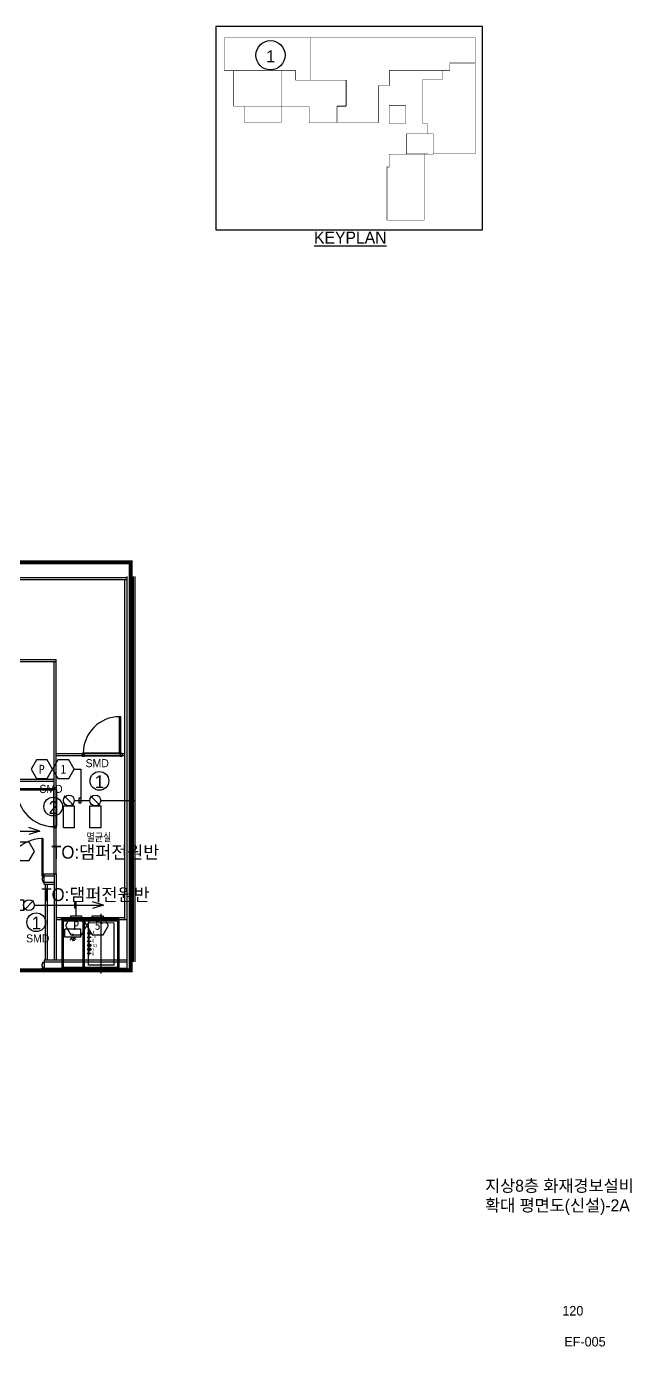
# Model space of a CAD drawing. Header units: millimetres. Extents: x 3365 to 47260, y 1455 to 34440.
# Drawn here: x 32133 to 47260, y 1455 to 34440 of the extents above; entities that cross this region are included whole.
import ezdxf
from ezdxf.enums import TextEntityAlignment as Align

# ---------------------------------------------------------------- set-up
doc = ezdxf.new("R2010")
doc.units = ezdxf.units.MM
doc.header["$LTSCALE"] = 120
doc.linetypes.add('HIDDENX2', pattern=[0.75, 0.5, -0.25])
for name, color, linetype in [('1구역', 41, 'Continuous'), ('7', 7, 'Continuous'), ('ARCH', 9, 'Continuous'), ('DAMPER', 2, 'Continuous'), ('fire', 2, 'Continuous'), ('fire-l', 4, 'Continuous'), ('FORM', 7, 'Continuous'), ('smd-f', 2, 'Continuous')]:
    doc.layers.add(name, color=color, linetype=linetype)
doc.styles.add('GHD', font='')
doc.styles.add('ghs', font='')
doc.styles.add('TSTYLE4', font='txt', dxfattribs={"width": 0.95, "height": 70})
doc.styles.add('TSTYLE5', font='txt', dxfattribs={"width": 0.95, "height": 80})
doc.styles.add('TSTYLE7', font='txt', dxfattribs={"height": 70})
doc.styles.add('TT', font='')
doc.styles.add('돋움', font='')
doc.styles.add('울릉도M', font='HYWULM.TTF')
doc.styles.get('GHD').set_extended_font_data('Dotum')
doc.styles.get('ghs').set_extended_font_data('Dotum')
doc.styles.get('TT').set_extended_font_data('Dotum')
doc.styles.get('돋움').set_extended_font_data('DotumChe')

# ---------------------------------------------------------------- blocks, each defined once
blk = doc.blocks.new('e-22-1')
at = {"layer": 'DAMPER'}
blk.add_line((-5, 1), (-1, 1), dxfattribs=at)
at = {"layer": 'fire'}
for p, q in [((-5, -1), (-5, 1)), ((-1, 1), (-1, -1)), ((0.85, 0.85), (-0.85, -0.85)), ((-1, -1), (-5, -1))]:
    blk.add_line(p, q, dxfattribs=at)
blk.add_circle((0, 0), 1, dxfattribs=at)

msp = doc.modelspace()

# ---------------------------------------------------------------- linework, layer by layer
at = {"layer": '1구역', "color": 1, "linetype": 'HIDDENX2', "ltscale": 7, "elevation": 0}
for points, const_width in [([(37083, 34129), (37083, 33527), (37083, 33334), (38863, 33334), (38863, 33096), (39243, 33096), (39243, 34165), (37083, 34165)], 10.5), ([(14164, 20700), (14164, 14973), (14164, 13133), (31124, 13133), (31124, 10860), (34736, 10860), (34736, 21050), (14164, 21050)], 100)]:
    msp.add_lwpolyline(points, close=True, dxfattribs=dict(at, const_width=const_width))
at = {"layer": '1구역', "color": 4, "linetype": 'HIDDENX2', "ltscale": 7, "const_width": 10.5, "elevation": 0}
msp.add_lwpolyline([(40937, 32961), (41212, 32961), (41212, 33343), (42717, 33343), (42717, 33526), (43350, 33526), (43350, 34165), (39243, 34165), (39243, 33096), (40129, 33096), (40129, 32451), (39898, 32451), (39898, 32036), (40937, 32036), (40937, 32961)], dxfattribs=at)
at = {"layer": '1구역', "color": 2, "linetype": 'HIDDENX2', "ltscale": 7, "const_width": 10.5, "elevation": 0}
msp.add_lwpolyline([(37314, 33334), (37314, 32448), (38498, 32448), (38498, 33334)], close=True, dxfattribs=at)
at = {"layer": '1구역', "color": 3, "linetype": 'HIDDENX2', "ltscale": 7, "const_width": 10.5, "elevation": 0}
for points in [[(38498, 33334), (38863, 33334), (38863, 33096), (40120, 33096), (40120, 32439), (39890, 32439), (39890, 32041), (39199, 32041), (39199, 32439), (38498, 32439)], [(37586, 32446), (38499, 32446), (38499, 32036), (37586, 32036)]]:
    msp.add_lwpolyline(points, close=True, dxfattribs=at)
at = {"layer": '1구역', "color": 5, "linetype": 'HIDDENX2', "ltscale": 7, "const_width": 10.5, "elevation": 0}
for points in [[(42717, 33343), (42717, 33526), (43350, 33526), (43350, 31255), (42297, 31255), (42297, 31753), (42150, 31753), (42150, 32015), (42040, 32015), (42040, 33112), (42533, 33112), (42533, 33343)], [(41630, 31255), (42297, 31250), (42297, 31753), (41630, 31753), (41630, 31249)]]:
    msp.add_lwpolyline(points, close=True, dxfattribs=at)
at = {"layer": '1구역', "color": 4, "linetype": 'HIDDENX2', "ltscale": 7, "const_width": 10.5, "elevation": 0}
msp.add_lwpolyline([(41200, 32459), (41619, 32459), (41619, 32015), (41200, 32015)], close=True, dxfattribs=at)
at = {"layer": '1구역', "color": 3, "linetype": 'HIDDENX2', "ltscale": 7, "const_width": 10.5, "elevation": 0}
msp.add_lwpolyline([(41200, 30928), (41200, 31249), (42077, 31250), (42077, 29600), (41146, 29600), (41146, 30928), (41200, 30928)], dxfattribs=at)
at = {"layer": 'ARCH', "color": 9}
for p, q in [((31074, 20670, 0), (34644, 20670, 0)), ((31074, 20620, 0), (34644, 20620, 0)), ((34594, 12116, 0), (34594, 20620, 0)), ((34644, 20700, 0), (34644, 10860, 0)), ((34804, 20700, 0), (34804, 11070, 0)), ((34854, 11070, 0), (34854, 20700, 0)), ((14424, 18570, 0), (32874, 18570, 0)), ((20024, 18620, 0), (32874, 18620, 0)), ((32824, 13270, 0), (32824, 18570, 0)), ((32874, 13270, 0), (32874, 18620, 0)), ((34460, 16285, 0), (34460, 17191, 0)), ((34495, 17191, 0), (34460, 17191, 0)), ((34495, 16285, 0), (34495, 17191, 0)), ((32874, 16270, 0), (34594, 16270, 0)), ((32874, 16220, 0), (34594, 16220, 0)), ((33524, 16285, 0), (33554, 16285, 0)), ((33524, 16205, 0), (33524, 16285, 0)), ((33524, 16220, 0), (33524, 16270, 0)), ((33524, 16205, 0), (33574, 16205, 0)), ((33554, 16285, 0), (33554, 16249, 0)), ((34460, 16285, 0), (33554, 16285, 0)), ((33554, 16249, 0), (33574, 16249, 0)), ((33554, 16249, 0), (33574, 16249, 0)), ((33574, 16249, 0), (33574, 16205, 0)), ((34475, 16205, 0), (33574, 16205, 0)), ((34460, 16285, 0), (34495, 16285, 0)), ((34475, 16249, 0), (34495, 16249, 0)), ((34475, 16205, 0), (34475, 16249, 0)), ((34475, 16205, 0), (34524, 16205, 0)), ((34495, 16285, 0), (34524, 16285, 0)), ((34495, 16249, 0), (34495, 16285, 0)), ((34524, 16285, 0), (34524, 16205, 0)), ((34524, 16270, 0), (34524, 16220, 0)), ((34524, 16270, 0), (34524, 16220, 0)), ((32824, 15620, 0), (30724, 15620, 0)), ((32824, 15570, 0), (30724, 15570, 0)), ((32809, 15391, 0), (31904, 15391, 0)), ((32809, 15356, 0), (31904, 15356, 0)), ((32809, 15391, 0), (32809, 15420, 0)), ((32809, 15420, 0), (32889, 15420, 0)), ((32845, 15391, 0), (32809, 15391, 0)), ((32809, 15356, 0), (32809, 15391, 0)), ((32809, 15356, 0), (32809, 14450, 0)), ((32824, 15420, 0), (32874, 15420, 0)), ((32824, 15420, 0), (32874, 15420, 0)), ((32845, 15370, 0), (32845, 15391, 0)), ((32889, 15370, 0), (32845, 15370, 0)), ((32889, 15370, 0), (32889, 15420, 0)), ((32889, 15370, 0), (32889, 14470, 0)), ((32809, 14450, 0), (32845, 14450, 0)), ((32809, 14420, 0), (32809, 14450, 0)), ((32889, 14420, 0), (32809, 14420, 0)), ((32874, 14420, 0), (32824, 14420, 0)), ((32845, 14470, 0), (32889, 14470, 0)), ((32845, 14450, 0), (32845, 14470, 0)), ((32845, 14450, 0), (32845, 14470, 0)), ((32889, 14420, 0), (32889, 14470, 0)), ((32515, 14150, 0), (32515, 13210, 0)), ((32544, 14150, 0), (32515, 14150, 0)), ((32544, 14150, 0), (32544, 13210, 0)), ((32544, 13210, 0), (32515, 13210, 0)), ((32574, 13210, 0), (32544, 13210, 0)), ((32544, 13210, 0), (32544, 13165, 0)), ((32574, 13270, 0), (32874, 13270, 0)), ((32574, 13010, 0), (32574, 13270, 0)), ((32574, 13220, 0), (32824, 13220, 0)), ((32574, 13220, 0), (32824, 13220, 0)), ((32574, 13220, 0), (32824, 13220, 0)), ((32574, 13055, 0), (32574, 13215, 0)), ((32824, 13270, 0), (32824, 11120, 0)), ((32874, 13270, 0), (32874, 11120, 0)), ((32544, 13165, 0), (32529, 13165, 0)), ((32529, 13165, 0), (32529, 13105, 0)), ((32529, 13105, 0), (32544, 13105, 0)), ((32544, 13105, 0), (32544, 13060, 0)), ((32544, 13060, 0), (32574, 13060, 0)), ((32574, 13060, 0), (32824, 13060, 0)), ((32574, 13010, 0), (32824, 13010, 0)), ((32614, 11120, 0), (32614, 13010, 0)), ((32664, 11120, 0), (32664, 13010, 0)), ((34005, 10775, 0), (34005, 12266, 0)), ((34594, 12166, 0), (32874, 12166, 0)), ((34644, 12116, 0), (32874, 12116, 0)), ((33021, 12166, 0), (34445, 12166, 0)), ((33021, 12131, 0), (33021, 12166, 0)), ((33021, 12131, 0), (34445, 12131, 0)), ((33021, 12131, 0), (33021, 10860, 0)), ((33056, 12096, 0), (33541, 12096, 0)), ((33056, 12096, 0), (33056, 10930, 0)), ((33093, 11685, 0), (33093, 11885, 0)), ((33493, 11885, 0), (33093, 11885, 0)), ((33493, 11685, 0), (33493, 11885, 0)), ((33541, 12131, 0), (33541, 12166, 0)), ((33541, 12096, 0), (33541, 10930, 0)), ((33576, 12096, 0), (33576, 10930, 0)), ((33576, 12096, 0), (34410, 12096, 0)), ((33685, 10983, 0), (33685, 12039, 0)), ((34325, 12037, 0), (33685, 12039, 0)), ((34325, 10983, 0), (34325, 12037, 0)), ((34410, 12096, 0), (34410, 10930, 0)), ((34445, 12131, 0), (34445, 12166, 0)), ((34445, 12131, 0), (34445, 10860, 0)), ((33493, 11685, 0), (33093, 11685, 0)), ((33266, 11646, 0), (33219, 11607, 0)), ((33293, 11685, 0), (33240, 11666, 0)), ((33240, 11666, 0), (33266, 11646, 0)), ((33301, 11623, 0), (33275, 11619, 0)), ((33275, 11619, 0), (33300, 11590, 0)), ((33293, 11685, 0), (33293, 11698, 0)), ((33293, 11685, 0), (33344, 11670, 0)), ((33293, 11685, 0), (33323, 11640, 0)), ((33293, 11685, 0), (33301, 11623, 0)), ((33323, 11640, 0), (33318, 11619, 0)), ((33318, 11619, 0), (33331, 11596, 0)), ((33344, 11670, 0), (33334, 11653, 0)), ((33334, 11653, 0), (33367, 11632, 0)), ((33755, 11780, 0), (33655, 11780, 0)), ((33755, 11680, 0), (33655, 11680, 0)), ((33755, 11580, 0), (33655, 11580, 0)), ((33705, 11730, 0), (33705, 11830, 0)), ((33705, 11630, 0), (33705, 11730, 0)), ((33705, 11530, 0), (33705, 11630, 0)), ((33759, 11480, 0), (33655, 11480, 0)), ((33755, 11380, 0), (33655, 11380, 0)), ((33755, 11280, 0), (33655, 11280, 0)), ((33705, 11430, 0), (33705, 11530, 0)), ((33705, 11330, 0), (33705, 11430, 0)), ((33705, 11235, 0), (33705, 11330, 0)), ((32515, 10860, 0), (32515, 10910, 0)), ((32515, 10860, 0), (32515, 10910, 0)), ((32544, 10910, 0), (32515, 10910, 0)), ((32529, 10955, 0), (32529, 11015, 0)), ((32529, 11015, 0), (32544, 11015, 0)), ((32529, 10955, 0), (32529, 11015, 0)), ((32529, 11015, 0), (32544, 11015, 0)), ((32544, 10955, 0), (32529, 10955, 0)), ((32544, 10955, 0), (32529, 10955, 0)), ((32544, 11015, 0), (32544, 11060, 0)), ((32544, 11060, 0), (32574, 11060, 0)), ((32544, 11015, 0), (32544, 11060, 0)), ((32544, 11060, 0), (32574, 11060, 0)), ((32544, 10910, 0), (32544, 10955, 0)), ((32544, 10910, 0), (32544, 10955, 0)), ((32544, 10860, 0), (32544, 10910, 0)), ((32544, 10860, 0), (32544, 10910, 0)), ((32574, 10910, 0), (32544, 10910, 0)), ((32574, 10910, 0), (32544, 10910, 0)), ((32574, 11120, 0), (32574, 10860, 0)), ((32574, 11120, 0), (34644, 11120, 0)), ((32574, 11070, 0), (34644, 11070, 0)), ((32574, 11060, 0), (32574, 10910, 0)), ((32574, 10910, 0), (34644, 10910, 0)), ((34445, 10895, 0), (33021, 10895, 0)), ((33541, 10930, 0), (33056, 10930, 0)), ((33541, 10895, 0), (33541, 10860, 0)), ((34410, 10930, 0), (33576, 10930, 0)), ((34325, 10983, 0), (33685, 10983, 0)), ((34644, 11120, 0), (34644, 10860, 0)), ((34804, 11070, 0), (34804, 11070, 0)), ((32574, 10860, 0), (32824, 10860, 0)), ((32574, 10860, 0), (34644, 10860, 0)), ((34445, 10860, 0), (33021, 10860, 0))]:
    msp.add_line(p, q, dxfattribs=at)
for centre, radius in [((34005, 12038, 0), 20), ((33705, 11780, 0), 25.4), ((33705, 11680, 0), 19.1), ((33705, 11580, 0), 12.7), ((33705, 11480, 0), 38.1), ((33705, 11380, 0), 38.1), ((33705, 11280, 0), 12.7)]:
    msp.add_circle(centre, radius, dxfattribs=at)
for centre, radius, start, end in [((34459, 16286, 0), 905, 89.9151, 180.0361), ((32809, 15354, 0), 905, 179.9151, 270.0361), ((32544, 13210, 0), 940, 91.8271, 180)]:
    msp.add_arc(centre, radius, start, end, dxfattribs=at)
at = {"layer": 'fire', "color": 2}
msp.add_line((33324, 15880, 0), (33494, 15880, 0), dxfattribs=at)
at = {"layer": 'fire', "color": 2, "elevation": 0}
for points in [[(33494, 15880), (33494, 15029), (33453, 15029), (33453, 15168), (33494, 15168)], [(33377, 12210), (33377, 12554), (33336, 12554), (33336, 12415), (33377, 12415)]]:
    msp.add_lwpolyline(points, dxfattribs=at)
at = {"layer": 'fire-l', "color": 6, "ltscale": 2}
for p, q in [((33330, 15099, 0), (33718, 15099, 0)), ((33990, 15099, 0), (34854, 15099, 0)), ((31310, 14337, 0), (32472, 14337, 0)), ((32472, 14337, 0), (32196, 14422, 2807)), ((32472, 14337, 0), (32196, 14251, 2807)), ((34059, 12485, 0), (33783, 12570, 2807)), ((32333, 12485, 0), (34059, 12485, 0)), ((34059, 12485, 0), (33783, 12399, 2807))]:
    msp.add_line(p, q, dxfattribs=at)
at = {"layer": 'fire-l', "color": 2, "elevation": 0}
for points in [[(32787, 15880), (32653, 16113), (32384, 16113), (32250, 15880), (32384, 15647), (32653, 15647)], [(33324, 15880), (33190, 16113), (32921, 16113), (32787, 15880), (32921, 15647), (33190, 15647)], [(32339, 13829), (32205, 14062), (31936, 14062), (31802, 13829), (31936, 13596), (32205, 13596)], [(33646, 11977), (33511, 12210), (33243, 12210), (33108, 11977), (33243, 11744), (33511, 11744)], [(34183, 11977), (34048, 12210), (33780, 12210), (33646, 11977), (33780, 11744), (34048, 11744)]]:
    msp.add_lwpolyline(points, close=True, dxfattribs=at)
at = {"layer": 'FORM', "color": 4, "elevation": 0}
msp.add_lwpolyline([(36870, 29355), (43530, 29355), (43530, 34440), (36870, 34440)], close=True, dxfattribs=at)
at = {"layer": 'FORM', "color": 4}
msp.add_circle((38233, 33720, 0), 365, dxfattribs=at)
at = {"layer": 'smd-f'}
for centre in [(33958, 15589, 0), (32803, 14947, 0), (32379, 12057, 0)]:
    msp.add_circle(centre, 234, dxfattribs=at)

# ---------------------------------------------------------------- block references
at = {"layer": 'fire-l', "ltscale": 2, "xscale": 136, "yscale": 136, "zscale": 136, "rotation": 90}
for p in [(33194, 15099, 0), (33854, 15099, 0)]:
    msp.add_blockref('e-22-1', p, dxfattribs=at)
at = {"layer": 'fire-l', "ltscale": 2, "xscale": 136, "yscale": 136, "zscale": 136}
msp.add_blockref('e-22-1', (32197, 12485, 0), dxfattribs=at)

# ---------------------------------------------------------------- texts
at = {"layer": '7', "style": '울릉도M'}
for s, height, p in [('지상8층 화재경보설비', 300, (43597, 5324, 0)), ('확대 평면도(신설)-2A', 300, (43597, 4834, 0)), ('120', 240, (45529, 2231, 0)), ('EF-005', 240, (45580, 1458, 0))]:
    msp.add_text(s, height=height, dxfattribs=at).set_placement(p)
at = {"layer": 'ARCH', "color": 9, "style": 'GHD', "width": 0.8}
msp.add_text('멸균실', height=200, dxfattribs=at).set_placement((33637, 14079, 0))
at = {"layer": 'ARCH', "color": 9, "width": 0.95}
for s, height, style, p in [('A', 80, 'TSTYLE5', (33321, 11791, 0)), ('D', 70, 'TSTYLE4', (33827, 11629, 0)), ('F', 70, 'TSTYLE4', (33830, 11846, 0)), ('C', 70, 'TSTYLE4', (33830, 11400, 0)), ('B', 70, 'TSTYLE4', (33829, 11301, 0)), ('CS', 70, 'TSTYLE4', (33902, 11504, 0))]:
    msp.add_text(s, height=height, rotation=180, dxfattribs=dict(at, style=style)).set_placement(p)
at = {"layer": 'ARCH', "color": 9, "style": 'TSTYLE7'}
msp.add_text('E', height=70, rotation=0, dxfattribs=at).set_placement((33830, 11667, 0))
at = {"layer": 'fire', "style": '돋움'}
for s, p in [('P', (32518, 15880, 0)), ('1', (33056, 15880, 0)), ('P', (33377, 11977, 0)), ('5', (33914, 11977, 0))]:
    msp.add_text(s, height=222, dxfattribs=at).set_placement(p, align=Align.MIDDLE)
at = {"layer": 'FORM', "color": 4, "style": 'GHD'}
msp.add_text('1', height=300, dxfattribs=at).set_placement((38237, 33695, 0), align=Align.MIDDLE)
msp.add_text('%%uKEYPLAN', height=300, dxfattribs=at).set_placement((39323, 29014, 0))
at = {"layer": 'smd-f', "style": 'ghs'}
for p in [(33613, 15932, 0), (32458, 15290, 0), (32126, 11554, 0)]:
    msp.add_text('SMD', height=200, dxfattribs=at).set_placement(p)
at = {"layer": 'smd-f', "style": 'TT'}
for s, p in [('1', (33961, 15569, 0)), ('2', (32807, 14927, 0)), ('TO:댐퍼전원반', (34104, 13811, 0)), ('TO:댐퍼전원반', (33860, 12751, 0)), ('1', (32383, 12038, 0))]:
    msp.add_text(s, height=320, dxfattribs=at).set_placement(p, align=Align.MIDDLE)

doc.saveas('drawing.dxf')
